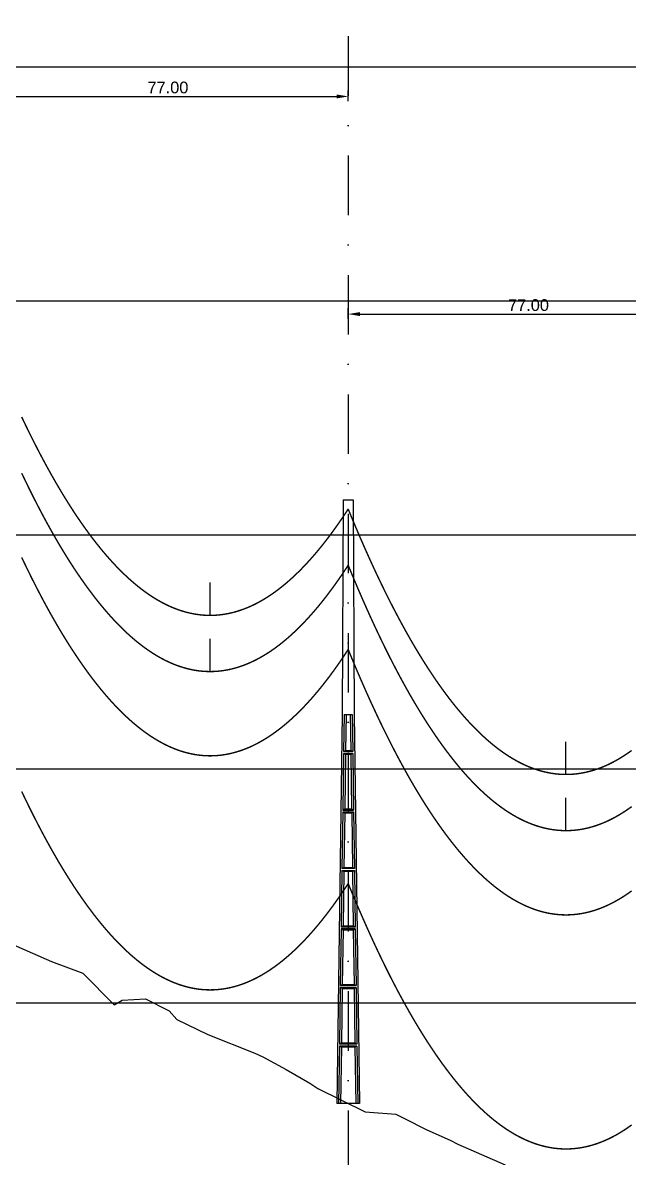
# Model space of a CAD drawing. Header units: metres. Extents: x -121 to 9872, y 3505 to 10721.
# Drawn here: x 2818.8 to 2948.4, y 6693.8 to 6936.4 of the extents above; entities that cross this region are included whole.
import ezdxf

# ---------------------------------------------------------------- set-up
doc = ezdxf.new("R2010")
doc.units = ezdxf.units.M
doc.header["$PDMODE"] = 2
doc.linetypes.add('DASHDOT', pattern=[25.4, 12.7, -6.35, 0, -6.35])
doc.linetypes.add('DASHED', pattern=[0.75, 0.5, -0.25])
for name, color, linetype in [('C-ROAD-PROF', 2, 'DASHED'), ('CON-EOL- FO', 101, 'Continuous'), ('CON-EOL- PROJEÇÃO', 22, 'Continuous'), ('CON-EOL-CA ARBUTUS', 144, 'Continuous'), ('cotas', 7, 'Continuous'), ('GRID', 253, 'Continuous'), ('POSTE DT', 7, 'Continuous')]:
    doc.layers.add(name, color=color, linetype=linetype)
doc.styles.get("Standard").update_dxf_attribs({"font": 'arial.ttf'})
doc.dimstyles.new('ISO-25', dxfattribs={"dimtxt": 2.5, "dimasz": 2.5, "dimexe": 1.25, "dimexo": 0.625, "dimtad": 1, "dimzin": 1, "dimtxsty": 'Standard', "dimcen": 2.5, "dimaunit": 1, "dimadec": 3, "dimazin": 3, "dimtfac": 1, "dimtmove": 0, "dimatfit": 3, "dimfxlon": 1, "dimarcsym": 0})

# ---------------------------------------------------------------- blocks, each defined once
blk = doc.blocks.new('*U10')
at = {"layer": 'POSTE DT', "extrusion": (0, 1, 0)}
for p, q in [((-3.31, 406.59), (-4.05, 262)), ((-3.31, 406.59), (3.31, 406.59)), ((3.31, 406.59), (4.06, 262)), ((-4.05, 262), (-7.72, 0)), ((-4.05, 262), (-4.05, 262)), ((-2.73, 262), (-3.08, 237.05)), ((-2.73, 262), (2.75, 262)), ((-1.42, 262), (-1.77, 237.57)), ((1.43, 262), (1.77, 237.57)), ((2.75, 262), (3.1, 237.05)), ((4.06, 262), (7.72, 0)), ((3.1, 237.05), (-3.08, 237.05)), ((-3.1, 235.74), (-3.63, 197.65)), ((3.11, 235.73), (-3.1, 235.74)), ((-1.8, 235.21), (-2.32, 198.19)), ((1.8, 235.21), (2.32, 198.19)), ((3.11, 235.73), (3.65, 197.65)), ((-3.65, 196.34), (-4.19, 158.25)), ((-2.35, 195.8), (-2.87, 158.8)), ((2.35, 195.8), (2.87, 158.8)), ((3.66, 196.34), (4.2, 158.25)), ((-4.21, 156.94), (-4.74, 118.85)), ((-2.9, 156.39), (-3.42, 119.41)), ((2.91, 156.39), (3.42, 119.41)), ((4.21, 156.94), (4.75, 118.85)), ((-4.76, 117.54), (-5.29, 79.45)), ((4.77, 117.54), (-4.76, 117.54)), ((4.75, 118.85), (-4.74, 118.85)), ((-3.46, 116.98), (-3.97, 80.02)), ((3.46, 116.98), (3.98, 80.02)), ((4.77, 117.54), (5.3, 79.45)), ((-5.31, 78.14), (-5.85, 40.06)), ((5.32, 78.14), (-5.31, 78.14)), ((5.3, 79.45), (-5.29, 79.45)), ((-4.01, 77.57), (-4.53, 40.63)), ((4.01, 77.57), (4.53, 40.63)), ((5.32, 78.14), (5.85, 40.06)), ((-5.86, 38.74), (-6.41, 0)), ((5.87, 38.74), (-5.86, 38.74)), ((5.85, 40.06), (-5.85, 40.06)), ((5.87, 38.74), (6.41, 0)), ((-4.56, 38.17), (-5.1, 0)), ((4.56, 38.17), (5.1, 0)), ((-6.41, 0), (-7.72, 0)), ((-5.1, 0), (-6.41, 0)), ((5.1, 0), (-5.1, 0)), ((6.41, 0), (5.1, 0)), ((7.72, 0), (6.41, 0))]:
    blk.add_line(p, q, dxfattribs=at)
at = {"layer": 'POSTE DT', "ltscale": 3}
for points in [[(-3.65, 196.34), (3.66, 196.34)], [(-3.63, 197.65), (3.65, 197.65)], [(-4.21, 156.94), (4.21, 156.94)], [(4.2, 158.25), (-4.19, 158.25)]]:
    blk.add_lwpolyline(points, dxfattribs=at)
at = {"layer": 'POSTE DT'}
for points, knots in [([(0.25, 309.94), (0.25, 309.93), (0.25, 309.93), (0.25, 309.92), (0.25, 309.91), (0.25, 309.9), (0.25, 309.89), (0.24, 309.85), (0.22, 309.82), (0.19, 309.77), (0.16, 309.74), (0.11, 309.71), (0.08, 309.7), (0.01, 309.68), (-0.02, 309.68), (-0.08, 309.7), (-0.11, 309.71), (-0.16, 309.74), (-0.18, 309.76), (-0.21, 309.8), (-0.22, 309.82), (-0.24, 309.85), (-0.24, 309.87), (-0.25, 309.89), (-0.25, 309.9), (-0.25, 309.92), (-0.25, 309.92), (-0.25, 309.93), (-0.25, 309.94), (-0.25, 309.95), (-0.25, 309.95), (-0.25, 309.96), (-0.25, 309.97), (-0.24, 310), (-0.23, 310.02), (-0.21, 310.07), (-0.2, 310.09), (-0.15, 310.14), (-0.13, 310.15), (-0.07, 310.18), (-0.03, 310.19), (0.03, 310.19), (0.06, 310.18), (0.12, 310.16), (0.14, 310.14), (0.18, 310.11), (0.2, 310.09), (0.21, 310.06), (0.22, 310.05), (0.23, 310.04), (0.24, 310.01), (0.24, 309.99), (0.25, 309.97), (0.25, 309.96), (0.25, 309.95), (0.25, 309.94), (0.25, 309.94), (0.25, 309.94), (0.25, 309.94)], [-54.728303, -54.728303, -54.728303, -54.728303, -54.309038, -54.309038, -53.647169, -53.647169, -52.532885, -52.532885, -48.86224, -48.86224, -45.282765, -45.282765, -41.52867, -41.52867, -37.867486, -37.867486, -34.454589, -34.454589, -31.301423, -31.301423, -28.48103, -28.48103, -26.961755, -26.961755, -25.7544, -25.7544, -25.136228, -25.136228, -24.64409, -24.64409, -24.094201, -24.094201, -23.191199, -23.191199, -20.494482, -20.494482, -17.342863, -17.342863, -13.645538, -13.645538, -9.835989, -9.835989, -6.296781, -6.296781, -3.005029, -3.005029, 0, 0, 0, 1.527594, 1.527594, 3.697216, 3.697216, 4.489727, 4.489727, 5.01438, 5.01438, 5.095313, 5.095313, 5.095313, 5.095313]), ([(-1.77, 237.57), (-1.99, 237.49), (-2.21, 237.4), (-2.64, 237.22), (-2.86, 237.14), (-3.08, 237.05)], [0, 0, 0, 0, 56.660495, 56.660495, 113.412826, 113.412826, 113.412826, 113.412826]), ([(1.77, 237.57), (1.18, 237.57), (0.59, 237.57), (-0.59, 237.57), (-1.18, 237.57), (-1.77, 237.57)], [0, 0, 0, 0, 67.306894, 67.306894, 134.614447, 134.614447, 134.614447, 134.614447]), ([(3.1, 237.05), (2.87, 237.14), (2.65, 237.23), (2.21, 237.4), (1.99, 237.49), (1.77, 237.57)], [0, 0, 0, 0, 56.738948, 56.738948, 113.38731, 113.38731, 113.38731, 113.38731]), ([(-3.1, 235.74), (-2.88, 235.65), (-2.67, 235.56), (-2.23, 235.39), (-2.02, 235.3), (-1.8, 235.21)], [0.055576, 0.055576, 0.055576, 0.055576, 56.767409, 56.767409, 113.50757, 113.50757, 113.50757, 113.50757]), ([(-1.8, 235.21), (-1.2, 235.21), (-0.6, 235.21), (0.6, 235.21), (1.2, 235.21), (1.8, 235.21)], [0, 0, 0, 0, 68.567797, 68.567797, 137.136247, 137.136247, 137.136247, 137.136247]), ([(1.8, 235.21), (2.02, 235.3), (2.24, 235.38), (2.68, 235.56), (2.89, 235.65), (3.11, 235.73)], [0, 0, 0, 0, 56.845349, 56.845349, 113.599799, 113.599799, 113.599799, 113.599799]), ([(-3.65, 196.34), (-3.43, 196.25), (-3.22, 196.16), (-2.78, 195.98), (-2.57, 195.89), (-2.35, 195.8)], [0.054307, 0.054307, 0.054307, 0.054307, 63.527131, 63.527131, 127.063246, 127.063246, 127.063246, 127.063246]), ([(-2.32, 198.19), (-2.54, 198.1), (-2.76, 198.01), (-3.2, 197.83), (-3.41, 197.74), (-3.63, 197.65)], [0, 0, 0, 0, 63.412073, 63.412073, 126.777421, 126.777421, 126.777421, 126.777421]), ([(-2.35, 195.8), (-1.57, 195.8), (-0.78, 195.8), (0.79, 195.8), (1.57, 195.8), (2.35, 195.8)], [0, 0, 0, 0, 89.585713, 89.585713, 179.17191, 179.17191, 179.17191, 179.17191]), ([(2.32, 198.19), (1.55, 198.19), (0.77, 198.19), (-0.77, 198.19), (-1.55, 198.19), (-2.32, 198.19)], [0, 0, 0, 0, 88.31008, 88.31008, 176.620652, 176.620652, 176.620652, 176.620652]), ([(3.65, 197.65), (3.43, 197.74), (3.2, 197.83), (2.76, 198.01), (2.54, 198.1), (2.32, 198.19)], [0, 0, 0, 0, 63.488119, 63.488119, 126.880939, 126.880939, 126.880939, 126.880939]), ([(2.35, 195.8), (2.57, 195.89), (2.79, 195.98), (3.23, 196.16), (3.45, 196.25), (3.66, 196.34)], [0, 0, 0, 0, 63.60246, 63.60246, 127.109696, 127.109696, 127.109696, 127.109696]), ([(-4.21, 156.94), (-3.99, 156.85), (-3.77, 156.75), (-3.34, 156.57), (-3.12, 156.48), (-2.9, 156.39)], [0.053423, 0.053423, 0.053423, 0.053423, 70.429742, 70.429742, 140.90167, 140.90167, 140.90167, 140.90167]), ([(-2.87, 158.8), (-3.09, 158.71), (-3.31, 158.62), (-3.75, 158.43), (-3.97, 158.34), (-4.19, 158.25)], [0, 0, 0, 0, 70.301707, 70.301707, 140.590947, 140.590947, 140.590947, 140.590947]), ([(-2.9, 156.39), (-1.94, 156.39), (-0.97, 156.39), (0.97, 156.39), (1.94, 156.39), (2.91, 156.39)], [0, 0, 0, 0, 110.60219, 110.60219, 221.20473, 221.20473, 221.20473, 221.20473]), ([(2.87, 158.8), (1.92, 158.8), (0.96, 158.8), (-0.96, 158.8), (-1.91, 158.8), (-2.87, 158.8)], [0, 0, 0, 0, 109.314454, 109.314454, 218.629264, 218.629264, 218.629264, 218.629264]), ([(4.2, 158.25), (3.98, 158.34), (3.76, 158.44), (3.31, 158.62), (3.09, 158.71), (2.87, 158.8)], [0, 0, 0, 0, 70.379198, 70.379198, 140.659718, 140.659718, 140.659718, 140.659718]), ([(2.91, 156.39), (3.12, 156.48), (3.34, 156.57), (3.78, 156.75), (4, 156.85), (4.21, 156.94)], [0, 0, 0, 0, 70.506649, 70.506649, 140.914701, 140.914701, 140.914701, 140.914701]), ([(-4.76, 117.54), (-4.54, 117.45), (-4.32, 117.35), (-3.89, 117.17), (-3.67, 117.07), (-3.46, 116.98)], [0.052784, 0.052784, 0.052784, 0.052784, 77.438432, 77.438432, 154.950301, 154.950301, 154.950301, 154.950301]), ([(-3.42, 119.41), (-3.64, 119.32), (-3.86, 119.23), (-4.3, 119.04), (-4.52, 118.95), (-4.74, 118.85)], [0, 0, 0, 0, 77.299547, 77.299547, 154.618634, 154.618634, 154.618634, 154.618634]), ([(-3.46, 116.98), (-2.3, 116.98), (-1.15, 116.98), (1.15, 116.98), (2.31, 116.98), (3.46, 116.98)], [0, 0, 0, 0, 131.617604, 131.617604, 263.235447, 263.235447, 263.235447, 263.235447]), ([(3.42, 119.41), (2.28, 119.41), (1.14, 119.41), (-1.14, 119.41), (-2.28, 119.41), (-3.42, 119.41)], [0, 0, 0, 0, 130.319901, 130.319901, 260.640046, 260.640046, 260.640046, 260.640046]), ([(4.75, 118.85), (4.53, 118.95), (4.31, 119.04), (3.87, 119.23), (3.64, 119.32), (3.42, 119.41)], [0, 0, 0, 0, 77.381597, 77.381597, 154.66183, 154.66183, 154.66183, 154.66183]), ([(3.46, 116.98), (3.68, 117.07), (3.89, 117.17), (4.33, 117.35), (4.55, 117.45), (4.77, 117.54)], [0, 0, 0, 0, 77.520013, 77.520013, 154.938747, 154.938747, 154.938747, 154.938747]), ([(-5.31, 78.14), (-5.09, 78.05), (-4.88, 77.95), (-4.44, 77.76), (-4.23, 77.67), (-4.01, 77.57)], [0.052308, 0.052308, 0.052308, 0.052308, 84.527725, 84.527725, 169.158824, 169.158824, 169.158824, 169.158824]), ([(-3.97, 80.02), (-4.19, 79.93), (-4.41, 79.83), (-4.85, 79.64), (-5.07, 79.55), (-5.29, 79.45)], [0, 0, 0, 0, 84.379671, 84.379671, 168.809376, 168.809376, 168.809376, 168.809376]), ([(-4.01, 77.57), (-2.67, 77.57), (-1.34, 77.57), (1.34, 77.57), (2.67, 77.57), (4.01, 77.57)], [0, 0, 0, 0, 152.632212, 152.632212, 305.264569, 305.264569, 305.264569, 305.264569]), ([(3.98, 80.02), (2.65, 80.02), (1.33, 80.02), (-1.32, 80.02), (-2.65, 80.02), (-3.97, 80.02)], [0, 0, 0, 0, 151.326157, 151.326157, 302.652465, 302.652465, 302.652465, 302.652465]), ([(5.3, 79.45), (5.08, 79.55), (4.86, 79.64), (4.42, 79.83), (4.2, 79.93), (3.98, 80.02)], [0, 0, 0, 0, 84.46863, 84.46863, 168.833721, 168.833721, 168.833721, 168.833721]), ([(4.01, 77.57), (4.23, 77.67), (4.45, 77.76), (4.88, 77.95), (5.1, 78.05), (5.32, 78.14)], [0, 0, 0, 0, 84.616316, 84.616316, 169.129178, 169.129178, 169.129178, 169.129178]), ([(-5.86, 38.74), (-5.65, 38.65), (-5.43, 38.55), (-5, 38.36), (-4.78, 38.26), (-4.56, 38.17)], [0.026524, 0.026524, 0.026524, 0.026524, 91.679563, 91.679563, 183.466041, 183.466041, 183.466041, 183.466041]), ([(-4.53, 40.63), (-4.75, 40.53), (-4.97, 40.44), (-5.41, 40.25), (-5.63, 40.15), (-5.85, 40.06)], [0, 0, 0, 0, 91.523648, 91.523648, 183.126775, 183.126775, 183.126775, 183.126775]), ([(4.53, 40.63), (3.02, 40.63), (1.51, 40.63), (-1.51, 40.63), (-3.02, 40.63), (-4.53, 40.63)], [0, 0, 0, 0, 172.33304, 172.33304, 344.666151, 344.666151, 344.666151, 344.666151]), ([(5.85, 40.06), (5.63, 40.15), (5.41, 40.25), (4.97, 40.44), (4.75, 40.53), (4.53, 40.63)], [0, 0, 0, 0, 91.621326, 91.621326, 183.137324, 183.137324, 183.137324, 183.137324]), ([(4.56, 38.17), (4.78, 38.26), (5, 38.36), (5.43, 38.55), (5.65, 38.65), (5.87, 38.74)], [0, 0, 0, 0, 91.776928, 91.776928, 183.448614, 183.448614, 183.448614, 183.448614]), ([(-4.56, 38.17), (-3.04, 38.17), (-1.52, 38.17), (1.52, 38.17), (3.04, 38.17), (4.56, 38.17)], [0, 0, 0, 0, 173.646192, 173.646192, 347.292451, 347.292451, 347.292451, 347.292451])]:
    blk.add_open_spline(points, degree=3, knots=knots, dxfattribs=at)
blk = doc.blocks.new('*D353')
at = {"layer": 'cotas', "color": 0, "lineweight": -2, "transparency": 16777216}
for p, q in [((2811.33, 6919.62), (2811.33, 6921.87)), ((2888.33, 6919.62), (2888.33, 6921.87)), ((2813.83, 6920.62), (2885.83, 6920.62))]:
    blk.add_line(p, q, dxfattribs=at)
at = {"layer": 'cotas', "color": 0, "transparency": 16777216}
for points in [[(2813.83, 6921.04), (2813.83, 6920.2), (2811.33, 6920.62)], [(2885.83, 6921.04), (2885.83, 6920.2), (2888.33, 6920.62)]]:
    blk.add_solid(points, dxfattribs=at)
at = {"layer": 'Defpoints', "color": 0, "transparency": 16777216}
for p in [(2888.33, 6920.62), (2811.33, 6901.48), (2888.33, 6852.89)]:
    blk.add_point(p, dxfattribs=at)
at = {"layer": 'cotas', "color": 0, "transparency": 16777216, "insert": (2849.83, 6922.52), "char_height": 2.5, "attachment_point": 5}
blk.add_mtext('77.00', dxfattribs=at)
blk = doc.blocks.new('*D355')
at = {"layer": 'cotas', "color": 0, "lineweight": -2, "transparency": 16777216}
for p, q in [((2888.33, 6873.13), (2888.33, 6875.38)), ((2965.33, 6873.13), (2965.33, 6875.38)), ((2890.83, 6874.13), (2962.83, 6874.13))]:
    blk.add_line(p, q, dxfattribs=at)
at = {"layer": 'cotas', "color": 0, "transparency": 16777216}
for points in [[(2890.83, 6874.55), (2890.83, 6873.71), (2888.33, 6874.13)], [(2962.83, 6874.55), (2962.83, 6873.71), (2965.33, 6874.13)]]:
    blk.add_solid(points, dxfattribs=at)
at = {"layer": 'Defpoints', "color": 0, "transparency": 16777216}
for p in [(2965.33, 6874.13), (2888.33, 6852.89), (2965.33, 6810.37)]:
    blk.add_point(p, dxfattribs=at)
at = {"layer": 'cotas', "color": 0, "transparency": 16777216, "insert": (2926.83, 6876.03), "char_height": 2.5, "attachment_point": 5}
blk.add_mtext('77.00', dxfattribs=at)

msp = doc.modelspace()

# ---------------------------------------------------------------- linework, layer by layer
at = {"layer": 'C-ROAD-PROF', "color": 0, "linetype": 'Continuous', "lineweight": -3}
msp.add_lwpolyline([(2815.062, 6740.151), (2824.999, 6735.856), (2831.641, 6733.345), (2838.345, 6726.548), (2840.079, 6727.572), (2845.057, 6727.841), (2850.123, 6725.256), (2851.705, 6723.463), (2858.321, 6720.226), (2868.416, 6716.233), (2870.114, 6715.431), (2875.108, 6712.731), (2880.136, 6709.804), (2881.865, 6708.682), (2891.94, 6703.693), (2898.468, 6703.194), (2900.205, 6702.379), (2905.149, 6699.882), (2910.081, 6697.65), (2911.768, 6696.826), (2921.842, 6692.376)], dxfattribs=at)
at = {"layer": 'CON-EOL- FO', "lineweight": 30, "const_width": 0.3}
for points in [[(2818.604, 6822.141), (2818.987, 6821.335), (2819.37, 6820.537), (2819.753, 6819.746), (2820.136, 6818.964), (2820.519, 6818.189), (2820.902, 6817.422), (2821.286, 6816.663), (2821.669, 6815.912), (2822.052, 6815.169), (2822.435, 6814.433), (2822.818, 6813.705), (2823.201, 6812.985), (2823.584, 6812.273), (2823.967, 6811.568), (2824.35, 6810.872), (2824.733, 6810.183), (2825.116, 6809.501), (2825.499, 6808.828), (2825.883, 6808.162), (2826.266, 6807.505), (2826.649, 6806.854), (2827.032, 6806.212), (2827.415, 6805.578), (2827.798, 6804.951), (2828.181, 6804.332), (2828.564, 6803.72), (2828.947, 6803.117), (2829.33, 6802.521), (2829.713, 6801.933), (2830.096, 6801.353), (2830.48, 6800.78), (2830.863, 6800.215), (2831.246, 6799.658), (2831.629, 6799.109), (2832.012, 6798.567), (2832.395, 6798.033), (2832.778, 6797.507), (2833.161, 6796.989), (2833.544, 6796.478), (2833.927, 6795.975), (2834.31, 6795.48), (2834.693, 6794.992), (2835.077, 6794.512), (2835.46, 6794.04), (2835.843, 6793.576), (2836.226, 6793.119), (2836.609, 6792.67), (2836.992, 6792.228), (2837.375, 6791.795), (2837.758, 6791.369), (2838.141, 6790.951), (2838.524, 6790.54), (2838.907, 6790.137), (2839.291, 6789.742), (2839.674, 6789.355), (2840.057, 6788.975), (2840.44, 6788.603), (2840.823, 6788.239), (2841.206, 6787.882), (2841.589, 6787.533), (2841.972, 6787.192), (2842.355, 6786.858), (2842.738, 6786.532), (2843.121, 6786.214), (2843.504, 6785.903), (2843.888, 6785.601), (2844.271, 6785.305), (2844.654, 6785.018), (2845.037, 6784.738), (2845.42, 6784.466), (2845.803, 6784.201), (2846.186, 6783.944), (2846.569, 6783.695), (2846.952, 6783.454), (2847.335, 6783.22), (2847.718, 6782.994), (2848.101, 6782.775), (2848.485, 6782.564), (2848.868, 6782.361), (2849.251, 6782.166), (2849.634, 6781.978), (2850.017, 6781.798), (2850.4, 6781.625), (2850.783, 6781.46), (2851.166, 6781.303), (2851.549, 6781.154), (2851.932, 6781.012), (2852.315, 6780.877), (2852.698, 6780.751), (2853.082, 6780.632), (2853.465, 6780.521), (2853.848, 6780.417), (2854.231, 6780.321), (2854.614, 6780.233), (2854.997, 6780.152), (2855.38, 6780.079), (2855.763, 6780.014), (2856.146, 6779.956), (2856.529, 6779.906), (2856.912, 6779.864), (2857.295, 6779.829), (2857.679, 6779.802), (2858.062, 6779.783), (2858.445, 6779.771), (2858.828, 6779.767), (2859.211, 6779.771), (2859.594, 6779.782), (2859.977, 6779.801), (2860.36, 6779.827), (2860.743, 6779.862), (2861.126, 6779.903), (2861.509, 6779.953), (2861.892, 6780.01), (2862.276, 6780.075), (2862.659, 6780.147), (2863.042, 6780.228), (2863.425, 6780.315), (2863.808, 6780.411), (2864.191, 6780.514), (2864.574, 6780.625), (2864.957, 6780.743), (2865.34, 6780.869), (2865.723, 6781.003), (2866.106, 6781.144), (2866.49, 6781.293), (2866.873, 6781.45), (2867.256, 6781.614), (2867.639, 6781.786), (2868.022, 6781.966), (2868.405, 6782.153), (2868.788, 6782.348), (2869.171, 6782.551), (2869.554, 6782.761), (2869.937, 6782.979), (2870.32, 6783.205), (2870.703, 6783.438), (2871.087, 6783.679), (2871.47, 6783.928), (2871.853, 6784.185), (2872.236, 6784.449), (2872.619, 6784.72), (2873.002, 6785), (2873.385, 6785.287), (2873.768, 6785.581), (2874.151, 6785.884), (2874.534, 6786.194), (2874.917, 6786.512), (2875.3, 6786.837), (2875.684, 6787.17), (2876.067, 6787.511), (2876.45, 6787.859), (2876.833, 6788.216), (2877.216, 6788.579), (2877.599, 6788.951), (2877.982, 6789.33), (2878.365, 6789.717), (2878.748, 6790.112), (2879.131, 6790.514), (2879.514, 6790.924), (2879.897, 6791.342), (2880.281, 6791.767), (2880.664, 6792.2), (2881.047, 6792.641), (2881.43, 6793.09), (2881.813, 6793.546), (2882.196, 6794.01), (2882.579, 6794.482), (2882.962, 6794.961), (2883.345, 6795.448), (2883.728, 6795.943), (2884.111, 6796.445), (2884.494, 6796.956), (2884.878, 6797.474), (2885.261, 6797.999), (2885.644, 6798.533), (2886.027, 6799.074), (2886.41, 6799.623), (2886.793, 6800.179), (2887.176, 6800.744), (2887.559, 6801.316), (2887.942, 6801.896), (2888.325, 6802.483)], [(2888.325, 6802.483), (2888.708, 6801.549), (2889.091, 6800.622), (2889.475, 6799.703), (2889.858, 6798.792), (2890.241, 6797.889), (2890.624, 6796.994), (2891.007, 6796.107), (2891.39, 6795.227), (2891.773, 6794.356), (2892.156, 6793.492), (2892.539, 6792.636), (2892.922, 6791.788), (2893.305, 6790.947), (2893.689, 6790.115), (2894.072, 6789.29), (2894.455, 6788.474), (2894.838, 6787.665), (2895.221, 6786.864), (2895.604, 6786.07), (2895.987, 6785.285), (2896.37, 6784.507), (2896.753, 6783.737), (2897.136, 6782.975), (2897.519, 6782.221), (2897.902, 6781.474), (2898.286, 6780.736), (2898.669, 6780.005), (2899.052, 6779.282), (2899.435, 6778.566), (2899.818, 6777.859), (2900.201, 6777.159), (2900.584, 6776.467), (2900.967, 6775.783), (2901.35, 6775.107), (2901.733, 6774.438), (2902.116, 6773.777), (2902.499, 6773.124), (2902.883, 6772.479), (2903.266, 6771.841), (2903.649, 6771.211), (2904.032, 6770.589), (2904.415, 6769.975), (2904.798, 6769.368), (2905.181, 6768.77), (2905.564, 6768.179), (2905.947, 6767.595), (2906.33, 6767.02), (2906.713, 6766.452), (2907.096, 6765.892), (2907.48, 6765.339), (2907.863, 6764.795), (2908.246, 6764.258), (2908.629, 6763.729), (2909.012, 6763.207), (2909.395, 6762.694), (2909.778, 6762.188), (2910.161, 6761.689), (2910.544, 6761.199), (2910.927, 6760.716), (2911.31, 6760.241), (2911.693, 6759.773), (2912.077, 6759.314), (2912.46, 6758.862), (2912.843, 6758.417), (2913.226, 6757.981), (2913.609, 6757.552), (2913.992, 6757.131), (2914.375, 6756.717), (2914.758, 6756.311), (2915.141, 6755.913), (2915.524, 6755.523), (2915.907, 6755.14), (2916.291, 6754.765), (2916.674, 6754.398), (2917.057, 6754.038), (2917.44, 6753.686), (2917.823, 6753.342), (2918.206, 6753.005), (2918.589, 6752.676), (2918.972, 6752.355), (2919.355, 6752.041), (2919.738, 6751.736), (2920.121, 6751.437), (2920.504, 6751.147), (2920.888, 6750.864), (2921.271, 6750.589), (2921.654, 6750.321), (2922.037, 6750.062), (2922.42, 6749.809), (2922.803, 6749.565), (2923.186, 6749.328), (2923.569, 6749.099), (2923.952, 6748.878), (2924.335, 6748.664), (2924.718, 6748.458), (2925.101, 6748.259), (2925.485, 6748.068), (2925.868, 6747.885), (2926.251, 6747.71), (2926.634, 6747.542), (2927.017, 6747.382), (2927.4, 6747.229), (2927.783, 6747.084), (2928.166, 6746.947), (2928.549, 6746.818), (2928.932, 6746.696), (2929.315, 6746.582), (2929.698, 6746.475), (2930.082, 6746.376), (2930.465, 6746.285), (2930.848, 6746.201), (2931.231, 6746.125), (2931.614, 6746.057), (2931.997, 6745.996), (2932.38, 6745.943), (2932.763, 6745.898), (2933.146, 6745.86), (2933.529, 6745.83), (2933.912, 6745.808), (2934.295, 6745.793), (2934.679, 6745.786), (2935.062, 6745.787), (2935.445, 6745.795), (2935.828, 6745.811), (2936.211, 6745.835), (2936.594, 6745.866), (2936.977, 6745.905), (2937.36, 6745.951), (2937.743, 6746.006), (2938.126, 6746.067), (2938.509, 6746.137), (2938.892, 6746.214), (2939.276, 6746.299), (2939.659, 6746.391), (2940.042, 6746.492), (2940.425, 6746.599), (2940.808, 6746.715), (2941.191, 6746.838), (2941.574, 6746.969), (2941.957, 6747.107), (2942.34, 6747.253), (2942.723, 6747.407), (2943.106, 6747.568), (2943.49, 6747.737), (2943.873, 6747.914), (2944.256, 6748.098), (2944.639, 6748.29), (2945.022, 6748.49), (2945.405, 6748.698), (2945.788, 6748.913), (2946.171, 6749.135), (2946.554, 6749.366), (2946.937, 6749.604), (2947.32, 6749.849), (2947.703, 6750.103), (2948.087, 6750.364), (2948.47, 6750.633), (2948.853, 6750.909)]]:
    msp.add_lwpolyline(points, dxfattribs=at)
at = {"layer": 'CON-EOL- PROJEÇÃO', "lineweight": 30, "const_width": 0.3}
for points in [[(2818.604, 6772.141), (2818.987, 6771.335), (2819.37, 6770.537), (2819.753, 6769.746), (2820.136, 6768.964), (2820.519, 6768.189), (2820.902, 6767.422), (2821.286, 6766.663), (2821.669, 6765.912), (2822.052, 6765.169), (2822.435, 6764.433), (2822.818, 6763.705), (2823.201, 6762.985), (2823.584, 6762.273), (2823.967, 6761.568), (2824.35, 6760.872), (2824.733, 6760.183), (2825.116, 6759.501), (2825.499, 6758.828), (2825.883, 6758.162), (2826.266, 6757.505), (2826.649, 6756.854), (2827.032, 6756.212), (2827.415, 6755.578), (2827.798, 6754.951), (2828.181, 6754.332), (2828.564, 6753.72), (2828.947, 6753.117), (2829.33, 6752.521), (2829.713, 6751.933), (2830.096, 6751.353), (2830.48, 6750.78), (2830.863, 6750.215), (2831.246, 6749.658), (2831.629, 6749.109), (2832.012, 6748.567), (2832.395, 6748.033), (2832.778, 6747.507), (2833.161, 6746.989), (2833.544, 6746.478), (2833.927, 6745.975), (2834.31, 6745.48), (2834.693, 6744.992), (2835.077, 6744.512), (2835.46, 6744.04), (2835.843, 6743.576), (2836.226, 6743.119), (2836.609, 6742.67), (2836.992, 6742.228), (2837.375, 6741.795), (2837.758, 6741.369), (2838.141, 6740.951), (2838.524, 6740.54), (2838.907, 6740.137), (2839.291, 6739.742), (2839.674, 6739.355), (2840.057, 6738.975), (2840.44, 6738.603), (2840.823, 6738.239), (2841.206, 6737.882), (2841.589, 6737.533), (2841.972, 6737.192), (2842.355, 6736.858), (2842.738, 6736.532), (2843.121, 6736.214), (2843.504, 6735.903), (2843.888, 6735.601), (2844.271, 6735.305), (2844.654, 6735.018), (2845.037, 6734.738), (2845.42, 6734.466), (2845.803, 6734.201), (2846.186, 6733.944), (2846.569, 6733.695), (2846.952, 6733.454), (2847.335, 6733.22), (2847.718, 6732.994), (2848.101, 6732.775), (2848.485, 6732.564), (2848.868, 6732.361), (2849.251, 6732.166), (2849.634, 6731.978), (2850.017, 6731.798), (2850.4, 6731.625), (2850.783, 6731.46), (2851.166, 6731.303), (2851.549, 6731.154), (2851.932, 6731.012), (2852.315, 6730.877), (2852.698, 6730.751), (2853.082, 6730.632), (2853.465, 6730.521), (2853.848, 6730.417), (2854.231, 6730.321), (2854.614, 6730.233), (2854.997, 6730.152), (2855.38, 6730.079), (2855.763, 6730.014), (2856.146, 6729.956), (2856.529, 6729.906), (2856.912, 6729.864), (2857.295, 6729.829), (2857.679, 6729.802), (2858.062, 6729.783), (2858.445, 6729.771), (2858.828, 6729.767), (2859.211, 6729.771), (2859.594, 6729.782), (2859.977, 6729.801), (2860.36, 6729.827), (2860.743, 6729.862), (2861.126, 6729.903), (2861.509, 6729.953), (2861.892, 6730.01), (2862.276, 6730.075), (2862.659, 6730.147), (2863.042, 6730.228), (2863.425, 6730.315), (2863.808, 6730.411), (2864.191, 6730.514), (2864.574, 6730.625), (2864.957, 6730.743), (2865.34, 6730.869), (2865.723, 6731.003), (2866.106, 6731.144), (2866.49, 6731.293), (2866.873, 6731.45), (2867.256, 6731.614), (2867.639, 6731.786), (2868.022, 6731.966), (2868.405, 6732.153), (2868.788, 6732.348), (2869.171, 6732.551), (2869.554, 6732.761), (2869.937, 6732.979), (2870.32, 6733.205), (2870.703, 6733.438), (2871.087, 6733.679), (2871.47, 6733.928), (2871.853, 6734.185), (2872.236, 6734.449), (2872.619, 6734.72), (2873.002, 6735), (2873.385, 6735.287), (2873.768, 6735.581), (2874.151, 6735.884), (2874.534, 6736.194), (2874.917, 6736.512), (2875.3, 6736.837), (2875.684, 6737.17), (2876.067, 6737.511), (2876.45, 6737.859), (2876.833, 6738.216), (2877.216, 6738.579), (2877.599, 6738.951), (2877.982, 6739.33), (2878.365, 6739.717), (2878.748, 6740.112), (2879.131, 6740.514), (2879.514, 6740.924), (2879.897, 6741.342), (2880.281, 6741.767), (2880.664, 6742.2), (2881.047, 6742.641), (2881.43, 6743.09), (2881.813, 6743.546), (2882.196, 6744.01), (2882.579, 6744.482), (2882.962, 6744.961), (2883.345, 6745.448), (2883.728, 6745.943), (2884.111, 6746.445), (2884.494, 6746.956), (2884.878, 6747.474), (2885.261, 6747.999), (2885.644, 6748.533), (2886.027, 6749.074), (2886.41, 6749.623), (2886.793, 6750.179), (2887.176, 6750.744), (2887.559, 6751.316), (2887.942, 6751.896), (2888.325, 6752.483)], [(2888.325, 6752.483), (2888.708, 6751.549), (2889.091, 6750.622), (2889.475, 6749.703), (2889.858, 6748.792), (2890.241, 6747.889), (2890.624, 6746.994), (2891.007, 6746.107), (2891.39, 6745.227), (2891.773, 6744.355), (2892.156, 6743.492), (2892.539, 6742.636), (2892.922, 6741.788), (2893.305, 6740.947), (2893.689, 6740.115), (2894.072, 6739.29), (2894.455, 6738.474), (2894.838, 6737.665), (2895.221, 6736.864), (2895.604, 6736.07), (2895.987, 6735.285), (2896.37, 6734.507), (2896.753, 6733.737), (2897.136, 6732.975), (2897.519, 6732.221), (2897.902, 6731.474), (2898.286, 6730.736), (2898.669, 6730.005), (2899.052, 6729.282), (2899.435, 6728.566), (2899.818, 6727.859), (2900.201, 6727.159), (2900.584, 6726.467), (2900.967, 6725.783), (2901.35, 6725.107), (2901.733, 6724.438), (2902.116, 6723.777), (2902.499, 6723.124), (2902.883, 6722.479), (2903.266, 6721.841), (2903.649, 6721.211), (2904.032, 6720.589), (2904.415, 6719.975), (2904.798, 6719.368), (2905.181, 6718.77), (2905.564, 6718.179), (2905.947, 6717.595), (2906.33, 6717.02), (2906.713, 6716.452), (2907.096, 6715.892), (2907.48, 6715.339), (2907.863, 6714.795), (2908.246, 6714.258), (2908.629, 6713.729), (2909.012, 6713.207), (2909.395, 6712.694), (2909.778, 6712.188), (2910.161, 6711.689), (2910.544, 6711.199), (2910.927, 6710.716), (2911.31, 6710.241), (2911.693, 6709.773), (2912.077, 6709.314), (2912.46, 6708.862), (2912.843, 6708.417), (2913.226, 6707.981), (2913.609, 6707.552), (2913.992, 6707.13), (2914.375, 6706.717), (2914.758, 6706.311), (2915.141, 6705.913), (2915.524, 6705.523), (2915.907, 6705.14), (2916.291, 6704.765), (2916.674, 6704.398), (2917.057, 6704.038), (2917.44, 6703.686), (2917.823, 6703.342), (2918.206, 6703.005), (2918.589, 6702.676), (2918.972, 6702.355), (2919.355, 6702.041), (2919.738, 6701.736), (2920.121, 6701.437), (2920.504, 6701.147), (2920.888, 6700.864), (2921.271, 6700.589), (2921.654, 6700.321), (2922.037, 6700.062), (2922.42, 6699.809), (2922.803, 6699.565), (2923.186, 6699.328), (2923.569, 6699.099), (2923.952, 6698.878), (2924.335, 6698.664), (2924.718, 6698.458), (2925.101, 6698.259), (2925.485, 6698.068), (2925.868, 6697.885), (2926.251, 6697.71), (2926.634, 6697.542), (2927.017, 6697.382), (2927.4, 6697.229), (2927.783, 6697.084), (2928.166, 6696.947), (2928.549, 6696.818), (2928.932, 6696.696), (2929.315, 6696.581), (2929.698, 6696.475), (2930.082, 6696.376), (2930.465, 6696.285), (2930.848, 6696.201), (2931.231, 6696.125), (2931.614, 6696.057), (2931.997, 6695.996), (2932.38, 6695.943), (2932.763, 6695.898), (2933.146, 6695.86), (2933.529, 6695.83), (2933.912, 6695.808), (2934.295, 6695.793), (2934.679, 6695.786), (2935.062, 6695.787), (2935.445, 6695.795), (2935.828, 6695.811), (2936.211, 6695.835), (2936.594, 6695.866), (2936.977, 6695.905), (2937.36, 6695.951), (2937.743, 6696.006), (2938.126, 6696.067), (2938.509, 6696.137), (2938.892, 6696.214), (2939.276, 6696.299), (2939.659, 6696.391), (2940.042, 6696.492), (2940.425, 6696.599), (2940.808, 6696.715), (2941.191, 6696.838), (2941.574, 6696.969), (2941.957, 6697.107), (2942.34, 6697.253), (2942.723, 6697.407), (2943.106, 6697.568), (2943.49, 6697.737), (2943.873, 6697.914), (2944.256, 6698.098), (2944.639, 6698.29), (2945.022, 6698.49), (2945.405, 6698.698), (2945.788, 6698.913), (2946.171, 6699.135), (2946.554, 6699.366), (2946.937, 6699.604), (2947.32, 6699.849), (2947.703, 6700.103), (2948.087, 6700.364), (2948.47, 6700.633), (2948.853, 6700.909)]]:
    msp.add_lwpolyline(points, dxfattribs=at)
at = {"layer": 'CON-EOL-CA ARBUTUS'}
for p, q in [((2858.84, 6809.767), (2858.84, 6816.767)), ((2858.84, 6797.767), (2858.84, 6804.767)), ((2934.839, 6775.786), (2934.839, 6782.786)), ((2934.839, 6763.786), (2934.839, 6770.786))]:
    msp.add_line(p, q, dxfattribs=at)
at = {"layer": 'CON-EOL-CA ARBUTUS', "const_width": 0.3}
for points in [[(2818.604, 6852.141), (2818.987, 6851.335), (2819.37, 6850.537), (2819.753, 6849.746), (2820.136, 6848.964), (2820.519, 6848.189), (2820.902, 6847.422), (2821.286, 6846.663), (2821.669, 6845.912), (2822.052, 6845.169), (2822.435, 6844.433), (2822.818, 6843.705), (2823.201, 6842.985), (2823.584, 6842.273), (2823.967, 6841.568), (2824.35, 6840.872), (2824.733, 6840.183), (2825.116, 6839.501), (2825.499, 6838.828), (2825.883, 6838.162), (2826.266, 6837.505), (2826.649, 6836.854), (2827.032, 6836.212), (2827.415, 6835.578), (2827.798, 6834.951), (2828.181, 6834.332), (2828.564, 6833.72), (2828.947, 6833.117), (2829.33, 6832.521), (2829.713, 6831.933), (2830.096, 6831.353), (2830.48, 6830.78), (2830.863, 6830.215), (2831.246, 6829.658), (2831.629, 6829.109), (2832.012, 6828.567), (2832.395, 6828.033), (2832.778, 6827.507), (2833.161, 6826.989), (2833.544, 6826.478), (2833.927, 6825.975), (2834.31, 6825.48), (2834.693, 6824.992), (2835.077, 6824.512), (2835.46, 6824.04), (2835.843, 6823.576), (2836.226, 6823.119), (2836.609, 6822.67), (2836.992, 6822.228), (2837.375, 6821.795), (2837.758, 6821.369), (2838.141, 6820.951), (2838.524, 6820.54), (2838.907, 6820.137), (2839.291, 6819.742), (2839.674, 6819.355), (2840.057, 6818.975), (2840.44, 6818.603), (2840.823, 6818.239), (2841.206, 6817.882), (2841.589, 6817.533), (2841.972, 6817.192), (2842.355, 6816.858), (2842.738, 6816.532), (2843.121, 6816.214), (2843.504, 6815.903), (2843.888, 6815.601), (2844.271, 6815.305), (2844.654, 6815.018), (2845.037, 6814.738), (2845.42, 6814.466), (2845.803, 6814.201), (2846.186, 6813.944), (2846.569, 6813.695), (2846.952, 6813.454), (2847.335, 6813.22), (2847.718, 6812.994), (2848.101, 6812.775), (2848.485, 6812.564), (2848.868, 6812.361), (2849.251, 6812.166), (2849.634, 6811.978), (2850.017, 6811.798), (2850.4, 6811.625), (2850.783, 6811.46), (2851.166, 6811.303), (2851.549, 6811.154), (2851.932, 6811.012), (2852.315, 6810.877), (2852.698, 6810.751), (2853.082, 6810.632), (2853.465, 6810.521), (2853.848, 6810.417), (2854.231, 6810.321), (2854.614, 6810.233), (2854.997, 6810.152), (2855.38, 6810.079), (2855.763, 6810.014), (2856.146, 6809.956), (2856.529, 6809.906), (2856.912, 6809.864), (2857.295, 6809.829), (2857.679, 6809.802), (2858.062, 6809.783), (2858.445, 6809.771), (2858.828, 6809.767), (2859.211, 6809.771), (2859.594, 6809.782), (2859.977, 6809.801), (2860.36, 6809.827), (2860.743, 6809.862), (2861.126, 6809.903), (2861.509, 6809.953), (2861.892, 6810.01), (2862.276, 6810.075), (2862.659, 6810.147), (2863.042, 6810.228), (2863.425, 6810.315), (2863.808, 6810.411), (2864.191, 6810.514), (2864.574, 6810.625), (2864.957, 6810.743), (2865.34, 6810.869), (2865.723, 6811.003), (2866.106, 6811.144), (2866.49, 6811.293), (2866.873, 6811.45), (2867.256, 6811.614), (2867.639, 6811.786), (2868.022, 6811.966), (2868.405, 6812.153), (2868.788, 6812.348), (2869.171, 6812.551), (2869.554, 6812.761), (2869.937, 6812.979), (2870.32, 6813.205), (2870.703, 6813.438), (2871.087, 6813.679), (2871.47, 6813.928), (2871.853, 6814.185), (2872.236, 6814.449), (2872.619, 6814.72), (2873.002, 6815), (2873.385, 6815.287), (2873.768, 6815.581), (2874.151, 6815.884), (2874.534, 6816.194), (2874.917, 6816.512), (2875.3, 6816.837), (2875.684, 6817.17), (2876.067, 6817.511), (2876.45, 6817.859), (2876.833, 6818.216), (2877.216, 6818.579), (2877.599, 6818.951), (2877.982, 6819.33), (2878.365, 6819.717), (2878.748, 6820.112), (2879.131, 6820.514), (2879.514, 6820.924), (2879.897, 6821.342), (2880.281, 6821.767), (2880.664, 6822.2), (2881.047, 6822.641), (2881.43, 6823.09), (2881.813, 6823.546), (2882.196, 6824.01), (2882.579, 6824.482), (2882.962, 6824.961), (2883.345, 6825.448), (2883.728, 6825.943), (2884.111, 6826.445), (2884.494, 6826.956), (2884.878, 6827.474), (2885.261, 6827.999), (2885.644, 6828.533), (2886.027, 6829.074), (2886.41, 6829.623), (2886.793, 6830.179), (2887.176, 6830.744), (2887.559, 6831.316), (2887.942, 6831.896), (2888.325, 6832.483)], [(2818.604, 6840.141), (2818.987, 6839.335), (2819.37, 6838.537), (2819.753, 6837.746), (2820.136, 6836.964), (2820.519, 6836.189), (2820.902, 6835.422), (2821.286, 6834.663), (2821.669, 6833.912), (2822.052, 6833.169), (2822.435, 6832.433), (2822.818, 6831.705), (2823.201, 6830.985), (2823.584, 6830.273), (2823.967, 6829.568), (2824.35, 6828.872), (2824.733, 6828.183), (2825.116, 6827.501), (2825.499, 6826.828), (2825.883, 6826.162), (2826.266, 6825.505), (2826.649, 6824.854), (2827.032, 6824.212), (2827.415, 6823.578), (2827.798, 6822.951), (2828.181, 6822.332), (2828.564, 6821.72), (2828.947, 6821.117), (2829.33, 6820.521), (2829.713, 6819.933), (2830.096, 6819.353), (2830.48, 6818.78), (2830.863, 6818.215), (2831.246, 6817.658), (2831.629, 6817.109), (2832.012, 6816.567), (2832.395, 6816.033), (2832.778, 6815.507), (2833.161, 6814.989), (2833.544, 6814.478), (2833.927, 6813.975), (2834.31, 6813.48), (2834.693, 6812.992), (2835.077, 6812.512), (2835.46, 6812.04), (2835.843, 6811.576), (2836.226, 6811.119), (2836.609, 6810.67), (2836.992, 6810.228), (2837.375, 6809.795), (2837.758, 6809.369), (2838.141, 6808.951), (2838.524, 6808.54), (2838.907, 6808.137), (2839.291, 6807.742), (2839.674, 6807.355), (2840.057, 6806.975), (2840.44, 6806.603), (2840.823, 6806.239), (2841.206, 6805.882), (2841.589, 6805.533), (2841.972, 6805.192), (2842.355, 6804.858), (2842.738, 6804.532), (2843.121, 6804.214), (2843.504, 6803.903), (2843.888, 6803.601), (2844.271, 6803.305), (2844.654, 6803.018), (2845.037, 6802.738), (2845.42, 6802.466), (2845.803, 6802.201), (2846.186, 6801.944), (2846.569, 6801.695), (2846.952, 6801.454), (2847.335, 6801.22), (2847.718, 6800.994), (2848.101, 6800.775), (2848.485, 6800.564), (2848.868, 6800.361), (2849.251, 6800.166), (2849.634, 6799.978), (2850.017, 6799.798), (2850.4, 6799.625), (2850.783, 6799.46), (2851.166, 6799.303), (2851.549, 6799.154), (2851.932, 6799.012), (2852.315, 6798.877), (2852.698, 6798.751), (2853.082, 6798.632), (2853.465, 6798.521), (2853.848, 6798.417), (2854.231, 6798.321), (2854.614, 6798.233), (2854.997, 6798.152), (2855.38, 6798.079), (2855.763, 6798.014), (2856.146, 6797.956), (2856.529, 6797.906), (2856.912, 6797.864), (2857.295, 6797.829), (2857.679, 6797.802), (2858.062, 6797.783), (2858.445, 6797.771), (2858.828, 6797.767), (2859.211, 6797.771), (2859.594, 6797.782), (2859.977, 6797.801), (2860.36, 6797.827), (2860.743, 6797.862), (2861.126, 6797.903), (2861.509, 6797.953), (2861.892, 6798.01), (2862.276, 6798.075), (2862.659, 6798.147), (2863.042, 6798.228), (2863.425, 6798.315), (2863.808, 6798.411), (2864.191, 6798.514), (2864.574, 6798.625), (2864.957, 6798.743), (2865.34, 6798.869), (2865.723, 6799.003), (2866.106, 6799.144), (2866.49, 6799.293), (2866.873, 6799.45), (2867.256, 6799.614), (2867.639, 6799.786), (2868.022, 6799.966), (2868.405, 6800.153), (2868.788, 6800.348), (2869.171, 6800.551), (2869.554, 6800.761), (2869.937, 6800.979), (2870.32, 6801.205), (2870.703, 6801.438), (2871.087, 6801.679), (2871.47, 6801.928), (2871.853, 6802.185), (2872.236, 6802.449), (2872.619, 6802.72), (2873.002, 6803), (2873.385, 6803.287), (2873.768, 6803.581), (2874.151, 6803.884), (2874.534, 6804.194), (2874.917, 6804.512), (2875.3, 6804.837), (2875.684, 6805.17), (2876.067, 6805.511), (2876.45, 6805.859), (2876.833, 6806.216), (2877.216, 6806.579), (2877.599, 6806.951), (2877.982, 6807.33), (2878.365, 6807.717), (2878.748, 6808.112), (2879.131, 6808.514), (2879.514, 6808.924), (2879.897, 6809.342), (2880.281, 6809.767), (2880.664, 6810.2), (2881.047, 6810.641), (2881.43, 6811.09), (2881.813, 6811.546), (2882.196, 6812.01), (2882.579, 6812.482), (2882.962, 6812.961), (2883.345, 6813.448), (2883.728, 6813.943), (2884.111, 6814.445), (2884.494, 6814.956), (2884.878, 6815.474), (2885.261, 6815.999), (2885.644, 6816.533), (2886.027, 6817.074), (2886.41, 6817.623), (2886.793, 6818.179), (2887.176, 6818.744), (2887.559, 6819.316), (2887.942, 6819.896), (2888.325, 6820.483)], [(2888.325, 6832.483), (2888.708, 6831.549), (2889.091, 6830.622), (2889.475, 6829.703), (2889.858, 6828.792), (2890.241, 6827.889), (2890.624, 6826.994), (2891.007, 6826.107), (2891.39, 6825.227), (2891.773, 6824.355), (2892.156, 6823.492), (2892.539, 6822.636), (2892.922, 6821.788), (2893.305, 6820.947), (2893.689, 6820.115), (2894.072, 6819.29), (2894.455, 6818.474), (2894.838, 6817.665), (2895.221, 6816.864), (2895.604, 6816.07), (2895.987, 6815.285), (2896.37, 6814.507), (2896.753, 6813.737), (2897.136, 6812.975), (2897.519, 6812.221), (2897.902, 6811.474), (2898.286, 6810.736), (2898.669, 6810.005), (2899.052, 6809.282), (2899.435, 6808.566), (2899.818, 6807.859), (2900.201, 6807.159), (2900.584, 6806.467), (2900.967, 6805.783), (2901.35, 6805.107), (2901.733, 6804.438), (2902.116, 6803.777), (2902.499, 6803.124), (2902.883, 6802.479), (2903.266, 6801.841), (2903.649, 6801.211), (2904.032, 6800.589), (2904.415, 6799.975), (2904.798, 6799.368), (2905.181, 6798.77), (2905.564, 6798.179), (2905.947, 6797.595), (2906.33, 6797.02), (2906.713, 6796.452), (2907.096, 6795.892), (2907.48, 6795.339), (2907.863, 6794.795), (2908.246, 6794.258), (2908.629, 6793.729), (2909.012, 6793.207), (2909.395, 6792.694), (2909.778, 6792.188), (2910.161, 6791.689), (2910.544, 6791.199), (2910.927, 6790.716), (2911.31, 6790.241), (2911.693, 6789.773), (2912.077, 6789.314), (2912.46, 6788.862), (2912.843, 6788.417), (2913.226, 6787.981), (2913.609, 6787.552), (2913.992, 6787.13), (2914.375, 6786.717), (2914.758, 6786.311), (2915.141, 6785.913), (2915.524, 6785.523), (2915.907, 6785.14), (2916.291, 6784.765), (2916.674, 6784.398), (2917.057, 6784.038), (2917.44, 6783.686), (2917.823, 6783.342), (2918.206, 6783.005), (2918.589, 6782.676), (2918.972, 6782.355), (2919.355, 6782.041), (2919.738, 6781.736), (2920.121, 6781.437), (2920.504, 6781.147), (2920.888, 6780.864), (2921.271, 6780.589), (2921.654, 6780.321), (2922.037, 6780.062), (2922.42, 6779.809), (2922.803, 6779.565), (2923.186, 6779.328), (2923.569, 6779.099), (2923.952, 6778.878), (2924.335, 6778.664), (2924.718, 6778.458), (2925.101, 6778.259), (2925.485, 6778.068), (2925.868, 6777.885), (2926.251, 6777.71), (2926.634, 6777.542), (2927.017, 6777.382), (2927.4, 6777.229), (2927.783, 6777.084), (2928.166, 6776.947), (2928.549, 6776.818), (2928.932, 6776.696), (2929.315, 6776.581), (2929.698, 6776.475), (2930.082, 6776.376), (2930.465, 6776.285), (2930.848, 6776.201), (2931.231, 6776.125), (2931.614, 6776.057), (2931.997, 6775.996), (2932.38, 6775.943), (2932.763, 6775.898), (2933.146, 6775.86), (2933.529, 6775.83), (2933.912, 6775.808), (2934.295, 6775.793), (2934.679, 6775.786), (2935.062, 6775.787), (2935.445, 6775.795), (2935.828, 6775.811), (2936.211, 6775.835), (2936.594, 6775.866), (2936.977, 6775.905), (2937.36, 6775.951), (2937.743, 6776.006), (2938.126, 6776.067), (2938.509, 6776.137), (2938.892, 6776.214), (2939.276, 6776.299), (2939.659, 6776.391), (2940.042, 6776.492), (2940.425, 6776.599), (2940.808, 6776.715), (2941.191, 6776.838), (2941.574, 6776.969), (2941.957, 6777.107), (2942.34, 6777.253), (2942.723, 6777.407), (2943.106, 6777.568), (2943.49, 6777.737), (2943.873, 6777.914), (2944.256, 6778.098), (2944.639, 6778.29), (2945.022, 6778.49), (2945.405, 6778.698), (2945.788, 6778.913), (2946.171, 6779.135), (2946.554, 6779.366), (2946.937, 6779.604), (2947.32, 6779.849), (2947.703, 6780.103), (2948.087, 6780.364), (2948.47, 6780.633), (2948.853, 6780.909)], [(2888.325, 6820.483), (2888.708, 6819.549), (2889.091, 6818.622), (2889.475, 6817.703), (2889.858, 6816.792), (2890.241, 6815.889), (2890.624, 6814.994), (2891.007, 6814.107), (2891.39, 6813.227), (2891.773, 6812.356), (2892.156, 6811.492), (2892.539, 6810.636), (2892.922, 6809.788), (2893.305, 6808.947), (2893.689, 6808.115), (2894.072, 6807.29), (2894.455, 6806.474), (2894.838, 6805.665), (2895.221, 6804.864), (2895.604, 6804.07), (2895.987, 6803.285), (2896.37, 6802.507), (2896.753, 6801.737), (2897.136, 6800.975), (2897.519, 6800.221), (2897.902, 6799.474), (2898.286, 6798.736), (2898.669, 6798.005), (2899.052, 6797.282), (2899.435, 6796.566), (2899.818, 6795.859), (2900.201, 6795.159), (2900.584, 6794.467), (2900.967, 6793.783), (2901.35, 6793.107), (2901.733, 6792.438), (2902.116, 6791.777), (2902.499, 6791.124), (2902.883, 6790.479), (2903.266, 6789.841), (2903.649, 6789.211), (2904.032, 6788.589), (2904.415, 6787.975), (2904.798, 6787.368), (2905.181, 6786.77), (2905.564, 6786.179), (2905.947, 6785.595), (2906.33, 6785.02), (2906.713, 6784.452), (2907.096, 6783.892), (2907.48, 6783.339), (2907.863, 6782.795), (2908.246, 6782.258), (2908.629, 6781.729), (2909.012, 6781.207), (2909.395, 6780.694), (2909.778, 6780.188), (2910.161, 6779.689), (2910.544, 6779.199), (2910.927, 6778.716), (2911.31, 6778.241), (2911.693, 6777.773), (2912.077, 6777.314), (2912.46, 6776.862), (2912.843, 6776.417), (2913.226, 6775.981), (2913.609, 6775.552), (2913.992, 6775.131), (2914.375, 6774.717), (2914.758, 6774.311), (2915.141, 6773.913), (2915.524, 6773.523), (2915.907, 6773.14), (2916.291, 6772.765), (2916.674, 6772.398), (2917.057, 6772.038), (2917.44, 6771.686), (2917.823, 6771.342), (2918.206, 6771.005), (2918.589, 6770.676), (2918.972, 6770.355), (2919.355, 6770.041), (2919.738, 6769.736), (2920.121, 6769.437), (2920.504, 6769.147), (2920.888, 6768.864), (2921.271, 6768.589), (2921.654, 6768.321), (2922.037, 6768.062), (2922.42, 6767.809), (2922.803, 6767.565), (2923.186, 6767.328), (2923.569, 6767.099), (2923.952, 6766.878), (2924.335, 6766.664), (2924.718, 6766.458), (2925.101, 6766.259), (2925.485, 6766.068), (2925.868, 6765.885), (2926.251, 6765.71), (2926.634, 6765.542), (2927.017, 6765.382), (2927.4, 6765.229), (2927.783, 6765.084), (2928.166, 6764.947), (2928.549, 6764.818), (2928.932, 6764.696), (2929.315, 6764.582), (2929.698, 6764.475), (2930.082, 6764.376), (2930.465, 6764.285), (2930.848, 6764.201), (2931.231, 6764.125), (2931.614, 6764.057), (2931.997, 6763.996), (2932.38, 6763.943), (2932.763, 6763.898), (2933.146, 6763.86), (2933.529, 6763.83), (2933.912, 6763.808), (2934.295, 6763.793), (2934.679, 6763.786), (2935.062, 6763.787), (2935.445, 6763.795), (2935.828, 6763.811), (2936.211, 6763.835), (2936.594, 6763.866), (2936.977, 6763.905), (2937.36, 6763.951), (2937.743, 6764.006), (2938.126, 6764.067), (2938.509, 6764.137), (2938.892, 6764.214), (2939.276, 6764.299), (2939.659, 6764.391), (2940.042, 6764.492), (2940.425, 6764.599), (2940.808, 6764.715), (2941.191, 6764.838), (2941.574, 6764.969), (2941.957, 6765.107), (2942.34, 6765.253), (2942.723, 6765.407), (2943.106, 6765.568), (2943.49, 6765.737), (2943.873, 6765.914), (2944.256, 6766.098), (2944.639, 6766.29), (2945.022, 6766.49), (2945.405, 6766.698), (2945.788, 6766.913), (2946.171, 6767.135), (2946.554, 6767.366), (2946.937, 6767.604), (2947.32, 6767.849), (2947.703, 6768.103), (2948.087, 6768.364), (2948.47, 6768.633), (2948.853, 6768.909)]]:
    msp.add_lwpolyline(points, dxfattribs=at)
at = {"layer": 'GRID', "linetype": 'DASHDOT'}
msp.add_line((2888.325, 7876.973), (2888.325, 5510.205), dxfattribs=at)
at = {"layer": 'GRID'}
for points in [[(-30.298, 6926.973), (7827.812, 6926.973)], [(-30.298, 6876.973), (7827.812, 6876.973)], [(-30.298, 6826.973), (7827.812, 6826.973)], [(-30.298, 6776.973), (7827.812, 6776.973)], [(-30.298, 6726.973), (7827.812, 6726.973)]]:
    msp.add_lwpolyline(points, dxfattribs=at)

# ---------------------------------------------------------------- block references
at = {"layer": 'POSTE DT', "xscale": 0.3172702451939489, "yscale": 0.3172702451939489, "zscale": 0.3172702451939489}
msp.add_blockref('*U10', (2888.325, 6705.483), dxfattribs=at)

# ---------------------------------------------------------------- dimensions: what is measured, and where the dimension line sits
at = {"layer": 'cotas'}
dim = msp.add_linear_dim(base=(2888.325, 6920.621), p1=(2811.325, 6901.476), p2=(2888.325, 6852.893), dimstyle='ISO-25', dxfattribs=at)
dim.commit()
dim.dimension.update_dxf_attribs({"geometry": '*D353', "text_midpoint": (2849.825, 6920.621), "dimtype": 160})
dim = msp.add_linear_dim(base=(2965.325, 6874.131), p1=(2888.325, 6852.893), p2=(2965.325, 6810.37), dimstyle='ISO-25', dxfattribs=at)
dim.commit()
dim.dimension.update_dxf_attribs({"geometry": '*D355', "text_midpoint": (2926.825, 6876.032)})

doc.saveas('drawing.dxf')
